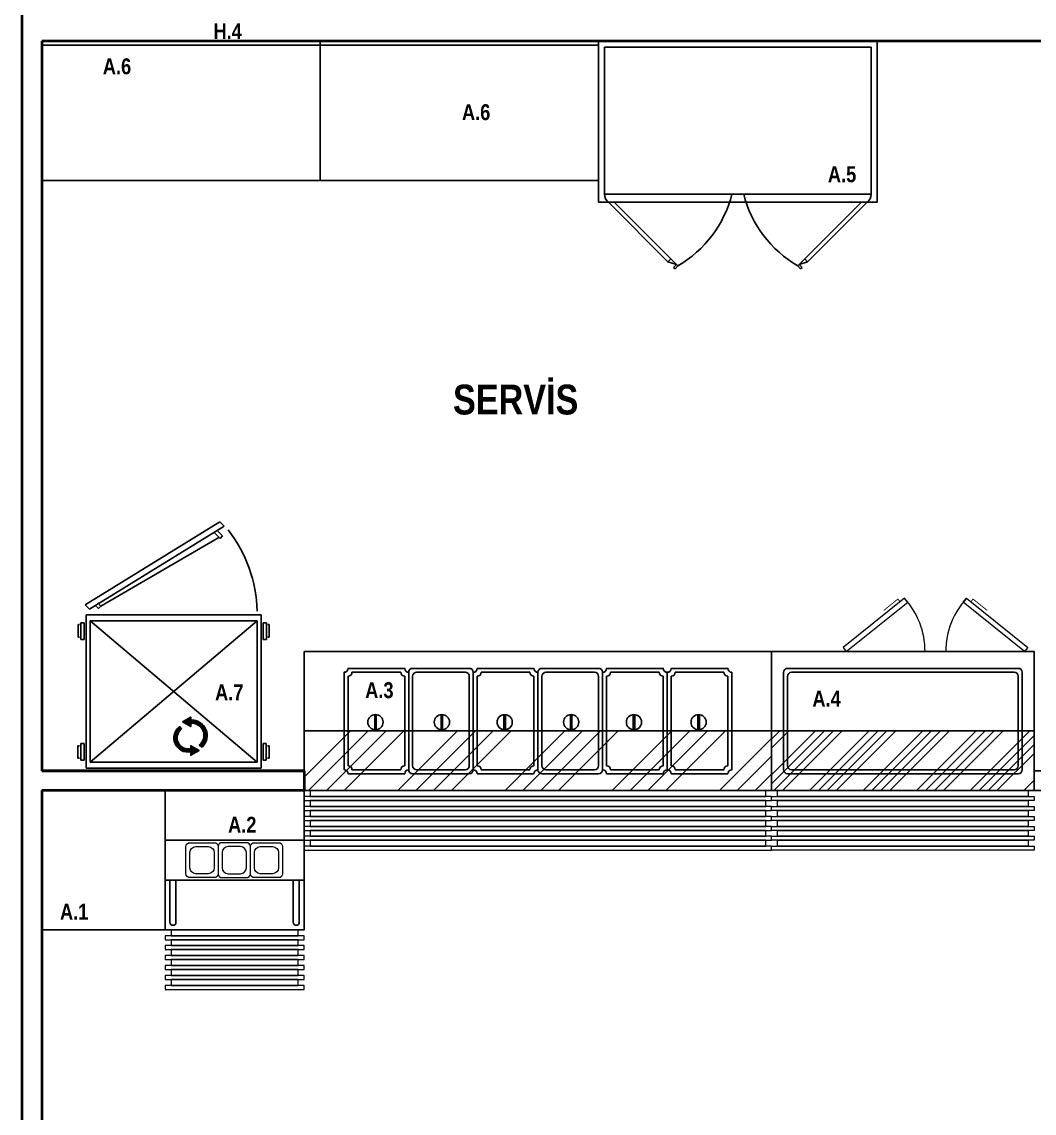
# Model space of a CAD drawing. Header units: centimetres. Extents: x 10321 to 11473, y 9141 to 13369.
# Drawn here: x 10321 to 10830, y 11159 to 11708 of the extents above; entities that cross this region are included whole.
import ezdxf

# ---------------------------------------------------------------- set-up
doc = ezdxf.new("R2010")
doc.units = ezdxf.units.CM
doc.linetypes.add('NewLinetype1', pattern=[0])
doc.layers.add('0-MUTFAK', color=7, linetype='Continuous')
for name, color, linetype, lineweight in [('A_text', 7, 'Continuous', 9), ('DUVAR', 1, 'Continuous', 40), ('GRC-Ekipman', 4, 'Continuous', 25)]:
    doc.layers.add(name, color=color, linetype=linetype, lineweight=lineweight)
doc.styles.add('GZP', font='ARIALN.TTF')
pattern_1 = [(360, (-171.5160892261192, 853.8561361973235), (-1e-16, -0.5588000000000001), [0.4064, -0.1524]), (270, (-171.5160892261192, 853.8561361973235), (-0.5588000000000001, 0), [0.4064, -0.1524])]

# ---------------------------------------------------------------- blocks, each defined once
blk = doc.blocks.new('CTezg.140-70')
for p, q in [((-140, 0), (0, 0)), ((-140, -70), (-140, 0)), ((0, 0), (0, -70)), ((0, -2.000000000000909), (-140, -2)), ((0, -70), (-140, -70))]:
    blk.add_line(p, q)
blk = doc.blocks.new('KüverÜnit. L70')
for p, q in [((-67.51679228706053, -66.25063764738115), (-67.51679228706053, -45)), ((-64.48853546794271, -66.25063764738115), (-64.48853546794271, -45)), ((-5.511464532057289, -66.25063764738115), (-5.511464532057289, -45)), ((-2.483207712939473, -66.25063764738115), (-2.483207712939473, -45))]:
    blk.add_line(p, q)
for points in [[(-70, 0), (0, 0), (0, -70), (-70, -70)], [(-70, -45), (-70, -25), (0, -25), (0, -45)]]:
    blk.add_lwpolyline(points, close=True)
at = {"color": 33, "lineweight": 0}
for points in [[(-57.5, -26.20000000000073), (-45.29999999998836, -26.20000000000073, -0.4142135623730951), (-43.29999999998836, -28.20000000000073), (-43.30000000000291, -41.79999999999927, -0.4142135623730951), (-45.30000000000291, -43.79999999999927), (-57.5, -43.79999999999927, -0.4142135623730951), (-59.5, -41.79999999999927), (-59.5, -28.19999999999891, -0.414213562373061)], [(-29.09999999999127, -26.20000000000073), (-41.29999999998836, -26.20000000000073, 0.4142135623730951), (-43.29999999998836, -28.20000000000073), (-43.29999999998836, -41.79999999999927, 0.4142135623730951), (-41.29999999998836, -43.79999999999927), (-29.09999999999127, -43.80000000000111, 0.4142135623730951), (-27.09999999999127, -41.80000000000108), (-27.09999999999127, -28.19999999999891, 0.414213562373061)], [(-25.09999999999127, -26.20000000000073), (-12.89999999999418, -26.20000000000073, -0.4142135623730951), (-10.89999999999418, -28.20000000000073), (-10.89999999999418, -41.80000000000108, -0.4142135623730951), (-12.89999999999418, -43.80000000000111), (-25.09999999999127, -43.80000000000111, -0.4142135623730951), (-27.09999999999127, -41.80000000000108), (-27.09999999999127, -28.19999999999891, -0.414213562373061)], [(-54.5, -28.20000000000073), (-48.29999999998836, -28.20000000000073, -0.4142135623730951), (-45.29999999998836, -31.20000000000073), (-45.29999999998836, -38.79999999999927, -0.4142135623731022), (-48.29999999998836, -41.79999999999927), (-54.5, -41.79999999999927, -0.4142135623730951), (-57.5, -38.79999999999927), (-57.5, -31.20000000000073, -0.4142135623730951)], [(-32.10000000000582, -28.20000000000073), (-38.29999999998836, -28.20000000000073, 0.4142135623730951), (-41.29999999998836, -31.20000000000073), (-41.29999999998836, -38.79999999999927, 0.4142135623731022), (-38.29999999998836, -41.79999999999927), (-32.10000000000582, -41.79999999999927, 0.4142135623730951), (-29.09999999999127, -38.79999999999927), (-29.09999999999127, -31.20000000000073, 0.4142135623730951)], [(-22.09999999999127, -28.20000000000073), (-15.89999999999418, -28.20000000000073, -0.4142135623730951), (-12.89999999999418, -31.20000000000073), (-12.89999999999418, -38.79999999999927, -0.4142135623731022), (-15.89999999999418, -41.79999999999927), (-22.09999999999127, -41.79999999999927, -0.4142135623730951), (-25.09999999999127, -38.79999999999927), (-25.09999999999127, -31.20000000000073, -0.4142135623730951)]]:
    blk.add_lwpolyline(points, format="xyb", close=True, dxfattribs=at)
at = {"color": 45, "lineweight": 0}
for points in [[(-67, -73), (-3, -73), (-3, -70), (-67, -70)], [(-70, -75), (0, -75), (0, -73), (-70, -73)], [(-67, -78), (-3, -78), (-3, -75), (-67, -75)], [(-70, -80), (0, -80), (0, -78), (-70, -78)], [(-67, -83), (-3, -83), (-3, -80), (-67, -80)], [(-70, -85), (0, -85), (0, -83), (-70, -83)], [(-67, -88), (-3, -88), (-3, -85), (-67, -85)], [(-67, -88), (-3, -88), (-3, -85), (-67, -85)], [(-67, -88), (-3, -88), (-3, -85), (-67, -85)], [(-70, -90), (0, -90), (0, -88), (-70, -88)], [(-70, -95), (0, -95), (0, -93), (-70, -93)], [(-67, -93), (-3, -93), (-3, -90), (-67, -90)], [(-67, -93), (-3, -93), (-3, -90), (-67, -90)], [(-70, -100), (0, -100), (0, -98), (-70, -98)], [(-67, -98), (-3, -98), (-3, -95), (-67, -95)]]:
    blk.add_lwpolyline(points, close=True, dxfattribs=at)
for centre in [(-66.00266387750162, -66.25063764738115), (-3.99733612249838, -66.25063764738115), (-3.99733612249838, -66.25063764738115)]:
    blk.add_arc(centre, 1.514128409557086, 180, 0)
blk = doc.blocks.new('frenox soğuk servis ü. L140')
at = {"lineweight": 0}
h = blk.add_hatch(dxfattribs=at)
h.set_pattern_fill('ANSI34', color=251, style=0)
h.set_pattern_definition([(44.99999999999275, (-4806.476274811561, -0.1027712223403796), (-13.47038418160355, 13.47038418160373), []), (44.99999999999275, (-4801.986144811555, -0.1027712223403796), (-13.47038418160355, 13.47038418160373), []), (44.99999999999275, (-4797.496014811563, -0.1027712223403796), (-13.47038418160355, 13.47038418160373), []), (44.99999999999275, (-4793.005874811555, -0.1027712223403796), (-13.47038418160355, 13.47038418160373), [])])
h.paths.add_polyline_path([(-0.9225141729111784, -40.10277122234039), (-0.9225141729111784, -70.10277122234038), (131.0774858270888, -70.10277122234038), (131.0774858270888, -40.10277122234039)])
at = {"color": 251, "lineweight": 0}
for points in [[(65.87858047428017, 26.72773737436183), (34.98247999695013, 1.956968809481621), (36.63386456793523, -0.1027712223403796), (67.52996504527982, 24.66799734253982)], [(97.03214291468613, 26.72773737436183), (127.9282433920161, 1.956968809481621), (126.276858821031, -0.1027712223403796), (95.38075834370102, 24.66799734253982)]]:
    blk.add_lwpolyline(points, close=True, dxfattribs=at)
at = {"color": 251, "lineweight": 0, "const_width": 0.4400000000000003}
for points in [[(63.61979200674978, 24.91676687965082), (62.55565230116189, 26.2440477502405), (56.88459489247179, 21.6973105109646), (55.43251636010245, 20.53311500707605)], [(99.29093138221651, 24.91676687965082), (100.3550710878044, 26.2440477502405), (106.0261284964945, 21.6973105109646), (107.4782070288638, 20.53311500707605)]]:
    blk.add_lwpolyline(points, dxfattribs=at)
for points in [[(-0.9225141729111784, -0.1027712223403796), (-0.9225141729111784, -70.10277122234038), (131.0774858270888, -70.10277122234038), (131.0774858270888, -0.1027712223403796)], [(131.0774858270888, -40.10277122234039), (-0.9225141729111784, -40.10277122234039), (-0.9225141729111784, -70.10277122234038), (131.0774858270888, -70.10277122234038)]]:
    blk.add_lwpolyline(points, close=True)
at = {"color": 33}
for points in [[(125.0774858270888, -10.60277122234038), (125.0774858270888, -59.60277122234039, -0.4142135623731128), (123.0774858270888, -61.60277122234039), (7.07748582708882, -61.60277122234039, -0.4142135623730951), (5.077485827088822, -59.60277122234039), (5.077485827088822, -10.60277122234038, -0.4142135623730774), (7.07748582708882, -8.60277122234038), (123.0774858270888, -8.60277122234038, -0.4142135623730951)], [(123.0774858270888, -12.60277122234038), (123.0774858270888, -57.60277122234039, -0.4142135623731177), (121.0774858270888, -59.60277122234039), (9.07748582708882, -59.60277122234039, -0.4142135623731062), (7.07748582708882, -57.60277122234039), (7.07748582708882, -12.60277122234038, -0.4142135623730836), (9.07748582708882, -10.60277122234038), (121.0774858270888, -10.60277122234038, -0.4142135623730841)]]:
    blk.add_lwpolyline(points, format="xyb", close=True, dxfattribs=at)
at = {"color": 45, "lineweight": 0}
for points in [[(128.0774858270888, -73.10277122234038), (2.07748582708882, -73.10277122234038), (2.07748582708882, -70.10277122234038), (128.0774858270888, -70.10277122234038)], [(131.0774858270888, -75.10277122234038), (-0.9225141729111784, -75.10277122234038), (-0.9225141729111784, -73.10277122234038), (131.0774858270888, -73.10277122234038)], [(128.0774858270888, -78.10277122234038), (2.07748582708882, -78.10277122234038), (2.07748582708882, -75.10277122234038), (128.0774858270888, -75.10277122234038)], [(131.0774858270888, -80.10277122234038), (-0.9225141729111784, -80.10277122234038), (-0.9225141729111784, -78.10277122234038), (131.0774858270888, -78.10277122234038)], [(128.0774858270888, -83.1027712223404), (2.07748582708882, -83.1027712223404), (2.07748582708882, -80.10277122234038), (128.0774858270888, -80.10277122234038)], [(131.0774858270888, -85.10277122234038), (-0.9225141729111784, -85.10277122234038), (-0.9225141729111784, -83.1027712223404), (131.0774858270888, -83.1027712223404)], [(128.0774858270888, -88.1027712223404), (2.07748582708882, -88.1027712223404), (2.07748582708882, -85.10277122234038), (128.0774858270888, -85.10277122234038)], [(128.0774858270888, -88.1027712223404), (2.07748582708882, -88.1027712223404), (2.07748582708882, -85.10277122234038), (128.0774858270888, -85.10277122234038)], [(128.0774858270888, -88.1027712223404), (2.07748582708882, -88.1027712223404), (2.07748582708882, -85.10277122234038), (128.0774858270888, -85.10277122234038)], [(131.0774858270888, -90.10277122234038), (-0.9225141729111784, -90.10277122234038), (-0.9225141729111784, -88.1027712223404), (131.0774858270888, -88.1027712223404)], [(131.0774858270888, -95.10277122234038), (-0.9225141729111784, -95.10277122234038), (-0.9225141729111784, -93.10277122234041), (131.0774858270888, -93.10277122234041)], [(128.0774858270888, -93.10277122234041), (2.07748582708882, -93.10277122234041), (2.07748582708882, -90.10277122234038), (128.0774858270888, -90.10277122234038)], [(128.0774858270888, -93.10277122234041), (2.07748582708882, -93.10277122234041), (2.07748582708882, -90.10277122234038), (128.0774858270888, -90.10277122234038)], [(131.0774858270888, -100.1027712223404), (-0.9225141729111784, -100.1027712223404), (-0.9225141729111784, -98.10277122234041), (131.0774858270888, -98.10277122234041)], [(128.0774858270888, -98.10277122234041), (2.07748582708882, -98.10277122234041), (2.07748582708882, -95.10277122234038), (128.0774858270888, -95.10277122234038)]]:
    blk.add_lwpolyline(points, close=True, dxfattribs=at)
at = {"color": 251, "lineweight": 0}
for centre, radius, start, end in [((36.63386456793523, -0.1027712223403796), 39.60000000000036, 0, 42.54324541862132), ((126.276858821031, -0.1027712223403796), 39.60000000000038, 137.4567545813787, 180)]:
    blk.add_arc(centre, radius, start, end, dxfattribs=at)
blk = doc.blocks.new('sıcak banket a. 88-77')
h = blk.add_hatch()
h.set_pattern_fill('ANGLE', color=23, scale=0.08, style=0)
h.set_pattern_definition(pattern_1)
edge = h.paths.add_edge_path()
edge.add_line((35.36888156202622, -22.5393985643077), (35.36888156202622, -24.13939856430807))
edge.add_ellipse((34.90585451602238, -16.34685949890627), major_axis=(5.519875865050897, 5.519875865050897), ratio=0.9999999999998872, start_angle=87.01296561517859, end_angle=228.4004756552082, ccw=False)
edge.add_line((29.68111879564822, -10.54684262105183), (31.03678929213493, -11.509069898093))
edge.add_ellipse((34.90708128614642, -16.35490237940939), major_axis=(4.385273797372311, 4.385273797372311), ratio=0.9999999999997801, start_angle=83.61382491628162, end_angle=229.2703873723542)
h.paths.add_polyline_path([(35.36888156202622, -20.81086077015971), (39.5469588253909, -23.22307480285963), (35.36888156202622, -25.63528883555773)])
h = blk.add_hatch()
h.set_pattern_fill('ANGLE', color=23, scale=0.08, style=0)
h.set_pattern_definition(pattern_1)
edge = h.paths.add_edge_path()
edge.add_ellipse((36.6753667097364, -15.13610678710029), major_axis=(3.926280879098405, 3.926280879098405), ratio=0.999999999999866, start_angle=260.879958972043, end_angle=418.6088662258044)
edge.add_line((35.36888156202622, -9.73939856430843), (35.36888156202622, -8.139398564308067))
edge.add_ellipse((36.70123398977739, -15.14540608474453), major_axis=(-5.042782186855692, 5.042782186855692), ratio=0.9999999999999284, start_angle=171.7161694729125, end_angle=325.7675253810813, ccw=False)
edge.add_line((40.96485362088424, -20.86212297552811), (39.92968420240503, -19.63508230826846))
h.paths.add_polyline_path([(31.19080429866154, -8.823074802858171), (35.36888156202622, -6.410860770158251), (35.36888156202622, -11.23528883555809)])
at = {"lineweight": -2}
for p, q in [((0, 0), (-0.0400003599061165, -76.99999999999818)), ((0, 0), (88, 0)), ((88, -76.99999999999818), (88, 0)), ((-0.0400003599061165, -76.99999999999818), (88, -76.99999999999818))]:
    blk.add_line(p, q, dxfattribs=at)
at = {"color": 251, "lineweight": -2}
for p, q in [((-4.115646477337576, -11.2065728359812), (-4.11208093794994, -4.878695763960422)), ((-4.11208093794994, -4.878695763960422), (-3.300723248365102, -4.879152935895036)), ((-2.651105017284862, -3.905965016123445), (-2.655859101025271, -12.34318985551908)), ((-1.028307216547545, -3.90687940643329), (-2.651105017284862, -3.905965016123445)), ((-1.033061300302506, -12.34410424583075), (-1.028307216547545, -3.90687940643329)), ((88.9638574695273, -12.34522944033961), (88.96861155326769, -3.908004600942149)), ((88.96861155326769, -3.908004600942149), (90.591409354005, -3.908918991253813)), ((90.591409354005, -3.908918991253813), (90.58665527026459, -12.34614383065127)), ((92.0512881472387, -4.883295539479148), (91.23993045763928, -4.882838367544536)), ((92.04772260783648, -11.21117261149811), (92.0512881472387, -4.883295539479148)), ((-3.304288787752739, -11.20703000791582), (-4.115646477337576, -11.2065728359812)), ((-2.655859101025271, -12.34318985551908), (-1.033061300302506, -12.34410424583075)), ((90.58665527026459, -12.34614383065127), (88.9638574695273, -12.34522944033961)), ((91.23636491825165, -11.2107154395635), (92.04772260783648, -11.21117261149811)), ((-4.143015197187196, -65.78879623324428), (-4.146580736574832, -72.11667330526507)), ((-3.331657507587806, -65.78925340518072), (-4.143015197187196, -65.78879623324428)), ((-2.686701943370279, -73.0910498534904), (-2.681947859629872, -64.65382501409294)), ((-2.681947859629872, -64.65382501409294), (-1.059150058907107, -64.65473940440461)), ((-1.059150058907107, -64.65473940440461), (-1.063904142647515, -73.09196424380025)), ((88.93776871092268, -64.65586459891347), (88.93301462718227, -73.09308943831091)), ((90.56056651164543, -64.65677898922331), (88.93776871092268, -64.65586459891347)), ((90.55581242790504, -73.09400382862077), (90.56056651164543, -64.65677898922331)), ((91.20899619841656, -65.7929388368284), (92.02035388800141, -65.79339600876301)), ((92.02035388800141, -65.79339600876301), (92.01678834861376, -72.1212730807838)), ((-4.146580736574832, -72.11667330526507), (-3.335223046975444, -72.1171304771997)), ((-1.063904142647515, -73.09196424380025), (-2.686701943370279, -73.0910498534904)), ((88.93301462718227, -73.09308943831091), (90.55581242790504, -73.09400382862077)), ((92.01678834861376, -72.1212730807838), (91.20543065901438, -72.1208159088492)), ((18.54458646656712, -121.6640260170406), (86.288980576006, -79.86622993210767)), ((88.46761443419382, -82.04732034380866), (20.72322032475495, -123.845116428738)), ((21.19233570038341, -116.0484425325448), (80.5434536004177, -81.46210179837908)), ((80.5434536004177, -81.46210179837908), (81.80641112285956, -80.20056674000443)), ((82.1215696795407, -83.04199730756227), (80.5434536004177, -81.46210179837908)), ((81.80641112285956, -80.20056674000443), (83.55416471780335, -81.95029104250534)), ((86.28140623989748, -79.8586470554419), (88.46761443420836, -82.04732034380866)), ((19.35076911385113, -116.7307161069075), (20.61372663629299, -115.4691810485328)), ((21.80030388197338, -119.1830128872007), (19.35076911385113, -116.7307161069075)), ((20.61372663629299, -115.4691810485328), (23.23289892023604, -118.0913066221437)), ((20.72322032475495, -123.845116428738), (18.54458646656712, -121.6640260170406))]:
    blk.add_line(p, q, dxfattribs=at)
at = {"linetype": 'ByBlock'}
for p, q in [((1.965397696316358, -74.00616327134412), (85.93930971433295, -2.993805573400095)), ((2.00202293744951, -2.996094771477147), (1.965397696316358, -74.00616327134412)), ((85.93930971433295, -2.993805573400095), (2.00202293744951, -2.996094771477147)), ((85.90268447321432, -74.00387407326525), (2.00202293744951, -2.996094771477147)), ((85.90268447321432, -74.00387407326525), (85.93930971433295, -2.993805573400095)), ((1.965397696316358, -74.00616327134412), (85.90268447321432, -74.00387407326525))]:
    blk.add_line(p, q, dxfattribs=at)
at = {"color": 23}
for p, q in [((31.03678929213493, -11.50906989809482), (29.68111879564822, -10.54684262105183)), ((39.92968420240503, -19.63508230827028), (40.96485362088424, -20.86212297552811))]:
    blk.add_line(p, q, dxfattribs=at)
for points in [[(31.19080429866154, -8.823074802858171), (35.36888156202622, -11.23528883555809), (35.36888156202622, -6.41086077016007)], [(39.5469588253909, -23.22307480285963), (35.36888156202622, -25.63528883555773), (35.36888156202622, -20.81086077015971)]]:
    blk.add_lwpolyline(points, close=True, dxfattribs=at)
for centre, radius, start, end in [((34.90585451602238, -16.34685949890627), 7.806283310970451, 132.0129656148675, 273.4004756553546), ((36.70123398977739, -15.14540608474453), 7.131570960744617, 306.7161694728177, 100.767525381254), ((36.6753667097364, -15.13610678710029), 5.552599668906809, 305.8799589721378, 103.6088662256689), ((34.90708128614642, -16.35490237940939), 6.201713678962622, 128.6138249158188, 274.2703873727088)]:
    blk.add_arc(centre, radius, start, end, dxfattribs=at)
at = {"color": 251}
blk.add_arc((70.6879697007098, -77.45217410567966), 68.72045120457139, 181.224431704946, 217.9942786232401, dxfattribs=at)
blk = doc.blocks.new('1414')
at = {"linetype": 'NewLinetype1', "lineweight": 0}
h = blk.add_hatch(dxfattribs=at)
h.set_pattern_fill('ANSI34-METRIC', color=251, scale=2, style=0)
h.set_pattern_definition([(45, (-1392.768739161838, 18653.488157504), (-26.94076836320756, 26.94076836320756), []), (45, (-1383.788479161841, 18653.488157504), (-26.94076836320756, 26.94076836320756), []), (45, (-1374.808219161845, 18653.488157504), (-26.94076836320756, 26.94076836320756), []), (45, (-1365.827939161842, 18653.488157504), (-26.94076836320756, 26.94076836320756), [])])
h.paths.add_polyline_path([(-2623.840832686939, 17552.64069559211), (-2623.840832686939, 17522.64069559211), (-2388.840832686939, 17522.64069559211), (-2388.840832686939, 17552.64069559211)])
for p, q in [((-2623.840832686939, 17592.64069559211), (-2388.840832686939, 17592.64069559211)), ((-2623.840832686939, 17522.64069559211), (-2623.840832686939, 17592.64069559211)), ((-2388.840832686939, 17592.64069559211), (-2388.840832686939, 17522.64069559211)), ((-2623.840832686939, 17552.64069559211), (-2388.840832686939, 17552.64069559211)), ((-2623.840832686939, 17522.64069559211), (-2623.840832686939, 17552.64069559211)), ((-2388.840832686939, 17552.64069559211), (-2388.840832686939, 17522.64069559211)), ((-2388.840832686939, 17522.64069559211), (-2623.840832686939, 17522.64069559211)), ((-2388.840832686939, 17522.64069559211), (-2623.840832686939, 17522.64069559211)), ((-2391.840832686939, 17522.64069559211), (-2620.840832686939, 17522.64069559211))]:
    blk.add_line(p, q)
at = {"color": 45, "lineweight": 0}
for p, q in [((-2388.840832686939, 17519.64069559211), (-2623.840832686939, 17519.64069559211)), ((-2623.840832686939, 17519.64069559211), (-2623.840832686939, 17517.64069559211)), ((-2620.840832686939, 17522.64069559211), (-2620.840832686939, 17519.64069559211)), ((-2620.840832686939, 17519.64069559211), (-2391.840832686939, 17519.64069559211)), ((-2391.840832686939, 17519.64069559211), (-2391.840832686939, 17522.64069559211)), ((-2388.840832686939, 17517.64069559211), (-2388.840832686939, 17519.64069559211)), ((-2623.840832686939, 17517.64069559211), (-2388.840832686939, 17517.64069559211)), ((-2388.840832686939, 17514.64069559211), (-2623.840832686939, 17514.64069559211)), ((-2623.840832686939, 17514.64069559211), (-2623.840832686939, 17512.64069559211)), ((-2391.840832686939, 17517.64069559211), (-2620.840832686939, 17517.64069559211)), ((-2620.840832686939, 17517.64069559211), (-2620.840832686939, 17514.64069559211)), ((-2620.840832686939, 17514.64069559211), (-2391.840832686939, 17514.64069559211)), ((-2391.840832686939, 17514.64069559211), (-2391.840832686939, 17517.64069559211)), ((-2388.840832686939, 17512.64069559211), (-2388.840832686939, 17514.64069559211)), ((-2623.840832686939, 17512.64069559211), (-2388.840832686939, 17512.64069559211)), ((-2388.840832686939, 17509.64069559211), (-2623.840832686939, 17509.64069559211)), ((-2623.840832686939, 17509.64069559211), (-2623.840832686939, 17507.64069559211)), ((-2391.840832686939, 17512.64069559211), (-2620.840832686939, 17512.64069559211)), ((-2620.840832686939, 17512.64069559211), (-2620.840832686939, 17509.64069559211)), ((-2620.840832686939, 17509.64069559211), (-2391.840832686939, 17509.64069559211)), ((-2391.840832686939, 17509.64069559211), (-2391.840832686939, 17512.64069559211)), ((-2388.840832686939, 17507.64069559211), (-2388.840832686939, 17509.64069559211)), ((-2623.840832686939, 17507.64069559211), (-2388.840832686939, 17507.64069559211)), ((-2388.840832686939, 17504.64069559211), (-2623.840832686939, 17504.64069559211)), ((-2623.840832686939, 17504.64069559211), (-2623.840832686939, 17502.64069559211)), ((-2391.840832686939, 17507.64069559211), (-2620.840832686939, 17507.64069559211)), ((-2620.840832686939, 17507.64069559211), (-2620.840832686939, 17504.64069559211)), ((-2391.840832686939, 17507.64069559211), (-2620.840832686939, 17507.64069559211)), ((-2620.840832686939, 17507.64069559211), (-2620.840832686939, 17504.64069559211)), ((-2391.840832686939, 17507.64069559211), (-2620.840832686939, 17507.64069559211)), ((-2620.840832686939, 17507.64069559211), (-2620.840832686939, 17504.64069559211)), ((-2620.840832686939, 17504.64069559211), (-2391.840832686939, 17504.64069559211)), ((-2620.840832686939, 17504.64069559211), (-2391.840832686939, 17504.64069559211)), ((-2620.840832686939, 17504.64069559211), (-2391.840832686939, 17504.64069559211)), ((-2391.840832686939, 17504.64069559211), (-2391.840832686939, 17507.64069559211)), ((-2391.840832686939, 17504.64069559211), (-2391.840832686939, 17507.64069559211)), ((-2391.840832686939, 17504.64069559211), (-2391.840832686939, 17507.64069559211)), ((-2388.840832686939, 17502.64069559211), (-2388.840832686939, 17504.64069559211)), ((-2623.840832686939, 17502.64069559211), (-2388.840832686939, 17502.64069559211)), ((-2388.840832686939, 17499.64069559211), (-2623.840832686939, 17499.64069559211)), ((-2623.840832686939, 17499.64069559211), (-2623.840832686939, 17497.64069559211)), ((-2623.840832686939, 17497.64069559211), (-2388.840832686939, 17497.64069559211)), ((-2391.840832686939, 17502.64069559211), (-2620.840832686939, 17502.64069559211)), ((-2620.840832686939, 17502.64069559211), (-2620.840832686939, 17499.64069559211)), ((-2391.840832686939, 17502.64069559211), (-2620.840832686939, 17502.64069559211)), ((-2620.840832686939, 17502.64069559211), (-2620.840832686939, 17499.64069559211)), ((-2620.840832686939, 17499.64069559211), (-2391.840832686939, 17499.64069559211)), ((-2620.840832686939, 17499.64069559211), (-2391.840832686939, 17499.64069559211)), ((-2391.840832686939, 17497.64069559211), (-2620.840832686939, 17497.64069559211)), ((-2620.840832686939, 17497.64069559211), (-2620.840832686939, 17494.64069559211)), ((-2391.840832686939, 17499.64069559211), (-2391.840832686939, 17502.64069559211)), ((-2391.840832686939, 17499.64069559211), (-2391.840832686939, 17502.64069559211)), ((-2391.840832686939, 17494.64069559211), (-2391.840832686939, 17497.64069559211)), ((-2388.840832686939, 17497.64069559211), (-2388.840832686939, 17499.64069559211)), ((-2388.840832686939, 17494.64069559211), (-2623.840832686939, 17494.64069559211)), ((-2623.840832686939, 17494.64069559211), (-2623.840832686939, 17492.64069559211)), ((-2623.840832686939, 17492.64069559211), (-2388.840832686939, 17492.64069559211)), ((-2620.840832686939, 17494.64069559211), (-2391.840832686939, 17494.64069559211)), ((-2388.840832686939, 17492.64069559211), (-2388.840832686939, 17494.64069559211))]:
    blk.add_line(p, q, dxfattribs=at)
at = {"color": 33}
for points in [[(-2571.340832686939, 17582.14069559211), (-2571.340832686939, 17533.14069559211, 0.4142135623731128), (-2573.340832686939, 17531.14069559211), (-2601.840832686939, 17531.14069559211, 0.4142135623730951), (-2603.840832686939, 17533.14069559211), (-2603.840832686939, 17582.14069559211, 0.4142135623730774), (-2601.840832686939, 17584.14069559211), (-2573.340832686939, 17584.14069559211, 0.4142135623730951)], [(-2573.340832686939, 17580.14069559211), (-2573.340832686939, 17535.14069559211, 0.4142135623731679), (-2575.340832686939, 17533.14069559211), (-2599.840832686939, 17533.14069559211, 0.4142135623731364), (-2601.840832686939, 17535.14069559211), (-2601.840832686939, 17580.14069559211, 0.4142135623730466), (-2599.840832686939, 17582.14069559211), (-2575.340832686939, 17582.14069559211, 0.4142135623730542)], [(-2571.340832686939, 17582.14069559211), (-2571.340832686939, 17533.14069559211, 0.4142135623731128), (-2569.340832686939, 17531.14069559211), (-2540.840832686939, 17531.14069559211, 0.4142135623730951), (-2538.840832686939, 17533.14069559211), (-2538.840832686939, 17582.14069559211, 0.4142135623730774), (-2540.840832686939, 17584.14069559211), (-2569.340832686939, 17584.14069559211, 0.4142135623730951)], [(-2569.340832686939, 17580.14069559211), (-2569.340832686939, 17535.14069559211, 0.4142135623731679), (-2567.340832686939, 17533.14069559211), (-2542.840832686939, 17533.14069559211, 0.4142135623731364), (-2540.840832686939, 17535.14069559211), (-2540.840832686939, 17580.14069559211, 0.4142135623730466), (-2542.840832686939, 17582.14069559211), (-2567.340832686939, 17582.14069559211, 0.4142135623730542)], [(-2506.340832686939, 17582.14069559211), (-2506.340832686939, 17533.14069559211, 0.4142135623731128), (-2508.340832686939, 17531.14069559211), (-2536.840832686939, 17531.14069559211, 0.4142135623730951), (-2538.840832686939, 17533.14069559211), (-2538.840832686939, 17582.14069559211, 0.4142135623730774), (-2536.840832686939, 17584.14069559211), (-2508.340832686939, 17584.14069559211, 0.4142135623730951)], [(-2508.340832686939, 17580.14069559211), (-2508.340832686939, 17535.14069559211, 0.4142135623731679), (-2510.340832686939, 17533.14069559211), (-2534.840832686939, 17533.14069559211, 0.4142135623731364), (-2536.840832686939, 17535.14069559211), (-2536.840832686939, 17580.14069559211, 0.4142135623730466), (-2534.840832686939, 17582.14069559211), (-2510.340832686939, 17582.14069559211, 0.4142135623730542)], [(-2506.340832686939, 17582.14069559211), (-2506.340832686939, 17533.14069559211, 0.4142135623731128), (-2504.340832686939, 17531.14069559211), (-2475.840832686939, 17531.14069559211, 0.4142135623730951), (-2473.840832686939, 17533.14069559211), (-2473.840832686939, 17582.14069559211, 0.4142135623730774), (-2475.840832686939, 17584.14069559211), (-2504.340832686939, 17584.14069559211, 0.4142135623730951)], [(-2504.340832686939, 17580.14069559211), (-2504.340832686939, 17535.14069559211, 0.4142135623731679), (-2502.340832686939, 17533.14069559211), (-2477.840832686939, 17533.14069559211, 0.4142135623731364), (-2475.840832686939, 17535.14069559211), (-2475.840832686939, 17580.14069559211, 0.4142135623730466), (-2477.840832686939, 17582.14069559211), (-2502.340832686939, 17582.14069559211, 0.4142135623730542)], [(-2441.340832686939, 17582.14069559211), (-2441.340832686939, 17533.14069559211, 0.4142135623731128), (-2443.340832686939, 17531.14069559211), (-2471.840832686939, 17531.14069559211, 0.4142135623730951), (-2473.840832686939, 17533.14069559211), (-2473.840832686939, 17582.14069559211, 0.4142135623730774), (-2471.840832686939, 17584.14069559211), (-2443.340832686939, 17584.14069559211, 0.4142135623730951)], [(-2443.340832686939, 17580.14069559211), (-2443.340832686939, 17535.14069559211, 0.4142135623731679), (-2445.340832686939, 17533.14069559211), (-2469.840832686939, 17533.14069559211, 0.4142135623731364), (-2471.840832686939, 17535.14069559211), (-2471.840832686939, 17580.14069559211, 0.4142135623730466), (-2469.840832686939, 17582.14069559211), (-2445.340832686939, 17582.14069559211, 0.4142135623730542)], [(-2408.840832686939, 17582.14069559211), (-2408.840832686939, 17533.14069559211, 0.4142135623731128), (-2410.840832686939, 17531.14069559211), (-2439.340832686939, 17531.14069559211, 0.4142135623730951), (-2441.340832686939, 17533.14069559211), (-2441.340832686939, 17582.14069559211, 0.4142135623730774), (-2439.340832686939, 17584.14069559211), (-2410.840832686939, 17584.14069559211, 0.4142135623730951)], [(-2410.840832686939, 17580.14069559211), (-2410.840832686939, 17535.14069559211, 0.4142135623731679), (-2412.840832686939, 17533.14069559211), (-2437.340832686939, 17533.14069559211, 0.4142135623731364), (-2439.340832686939, 17535.14069559211), (-2439.340832686939, 17580.14069559211, 0.4142135623730466), (-2437.340832686939, 17582.14069559211), (-2412.840832686939, 17582.14069559211, 0.4142135623730542)]]:
    blk.add_lwpolyline(points, format="xyb", close=True, dxfattribs=at)
for points in [[(-2587.660670911559, 17560.81989132071), (-2587.660670911559, 17553.32203280873), (-2588.410040367438, 17553.32203280873), (-2588.410040367438, 17560.81989132071)], [(-2555.020994462306, 17560.81989132071), (-2555.020994462306, 17553.32203280873), (-2554.271625006426, 17553.32203280873), (-2554.271625006426, 17560.81989132071)], [(-2522.660670911559, 17560.81989132071), (-2522.660670911559, 17553.32203280873), (-2523.410040367453, 17553.32203280873), (-2523.410040367453, 17560.81989132071)], [(-2490.02099446232, 17560.81989132071), (-2490.02099446232, 17553.32203280873), (-2489.271625006426, 17553.32203280873), (-2489.271625006426, 17560.81989132071)], [(-2457.660670911573, 17560.81989132071), (-2457.660670911573, 17553.32203280873), (-2458.410040367453, 17553.32203280873), (-2458.410040367453, 17560.81989132071)], [(-2425.160670911573, 17560.81989132071), (-2425.160670911573, 17553.32203280873), (-2425.910040367453, 17553.32203280873), (-2425.910040367453, 17560.81989132071)]]:
    blk.add_lwpolyline(points, close=True, dxfattribs=at)
for centre in [(-2588.060670911553, 17557.07096206472), (-2554.620994462312, 17557.07096206472), (-2523.060670911567, 17557.07096206472), (-2489.620994462326, 17557.07096206472), (-2458.060670911567, 17557.07096206472), (-2425.560670911567, 17557.07096206472)]:
    blk.add_circle(centre, 3.823091046240731, dxfattribs=at)
blk = doc.blocks.new('Frenox Depo Tipi Dolap Çift Kapı')
for p, q in [((0, 0), (0, 81)), ((0, 81), (70, 81)), ((140, 81), (70, 81)), ((140, 0), (140, 81)), ((70, 0), (0, 0)), ((70, 0), (140, 0))]:
    blk.add_line(p, q)
at = {"color": 251}
for p, q in [((3, 4), (3, 78)), ((3, 78), (137, 78)), ((137, 78), (73, 78)), ((137, 4), (137, 78)), ((67, 4), (3, 4)), ((73, 4), (137, 4))]:
    blk.add_line(p, q, dxfattribs=at)
at = {"color": 251, "linetype": 'Continuous'}
for p, q in [((67.05008090654155, 4), (2.949919093458448, 4)), ((4.949919093458448, 0), (34.88508196784824, -29.93516287438251)), ((7.778346218212391, 0), (39.834829436164, -32.05648321794797)), ((72.94991909345845, 4), (137.0500809065416, 4)), ((132.2216537817876, 0), (100.165170563836, -32.05648321794797)), ((135.0500809065416, 0), (105.1149180321518, -29.93516287438251)), ((36.29929553023248, -28.52094931200827), (34.88508196786279, -29.93516287437251)), ((34.88508196786279, -29.93516287437251), (39.12772265497188, -31.34937643676039)), ((39.12772265497188, -31.34937643676039), (37.71350909260218, -32.76358999912463)), ((37.71350909260218, -32.76358999912918), (38.4206158737943, -33.4706967803213)), ((39.834829436164, -32.05648321794797), (38.4206158737943, -33.47069678031221)), ((100.165170563836, -32.05648321794797), (101.5793841262057, -33.47069678031221)), ((105.1149180321372, -29.93516287437251), (100.8722773450136, -31.34937643675312)), ((100.8722773450281, -31.34937643676039), (102.2864909073978, -32.76358999912463)), ((102.2864909073978, -32.76358999912918), (101.5793841262057, -33.4706967803213)), ((103.7007044697675, -28.52094931200827), (105.1149180321372, -29.93516287437251))]:
    blk.add_line(p, q, dxfattribs=at)
at = {"linetype": 'Continuous'}
blk.add_line((67.05008090654155, 4), (72.94991909345845, 4.000000000000909), dxfattribs=at)
at = {"color": 251, "linetype": 'Continuous'}
for centre, radius, start, end in [((8.044773467438063, 4.047427186991627), 5.095075115259804, 180.533341870515, 232.596760483174), ((10.06333641463425, 18.71409819138262), 58.85570264104895, 300.3870440043772, 345.5223143473381), ((129.9366635853657, 18.71409819138262), 58.85570264104895, 194.4776856526618, 239.6129559964474), ((131.9552265325619, 4.047427186991627), 5.095075115259804, 307.403239516037, 359.466658129485)]:
    blk.add_arc(centre, radius, start, end, dxfattribs=at)

msp = doc.modelspace()

# ---------------------------------------------------------------- linework, layer by layer
at = {"layer": 'DUVAR', "color": 5}
for p, q in [((10321.49110656232, 13368.61002245174), (10321.49110656232, 9221.11002245173)), ((10881.49110656232, 11698.11002245173), (10331.49110656232, 11698.11002245173)), ((10331.49110656232, 11698.11002245173), (10331.49110656232, 11331.11002245174)), ((10331.49110656232, 11331.11002245173), (10463.49110656232, 11331.11002245173)), ((10463.49110656232, 11331.11002245172), (10331.49110656232, 11331.11002245173)), ((10463.49110656232, 11331.11002245173), (10463.49110656232, 11321.11002245173)), ((10463.49110656232, 11321.11002245173), (10331.49110656232, 11321.11002245173)), ((10331.49110656232, 11321.11002245173), (10331.49110656232, 9231.110022451725))]:
    msp.add_line(p, q, dxfattribs=at)
at = {"layer": 'GRC-Ekipman'}
for p, q in [((10830.49110656232, 11331.11002245173), (10830.49110656232, 11321.11002245173)), ((10968.49110656232, 11331.11002245173), (10830.49110656232, 11331.11002245173)), ((10968.49110656232, 11321.11002245173), (10830.49110656232, 11321.11002245173))]:
    msp.add_line(p, q, dxfattribs=at)
msp.add_lwpolyline([(10393.49110656232, 11251.11002245173), (10331.49110656232, 11251.11002245173), (10331.49110656232, 11321.11002245173), (10393.49110656232, 11321.11002245173)], close=True, dxfattribs=at)

# ---------------------------------------------------------------- block references
at = {"layer": '0-MUTFAK', "color": 0}
for p in [(10471.49110656232, 11698.11002245173), (10611.49110656232, 11698.11002245173)]:
    msp.add_blockref('CTezg.140-70', p, dxfattribs=at)
at = {"layer": 'GRC-Ekipman'}
for name, p in [('Frenox Depo Tipi Dolap Çift Kapı', (10611.49110656232, 11617.11002245173)), ('frenox soğuk servis ü. L140', (10699.41362073523, 11391.21279367407)), ('1414', (13087.33193924926, -6201.530673140383)), ('KüverÜnit. L70', (10463.49110656232, 11321.11002245173))]:
    msp.add_blockref(name, p, dxfattribs=at)
at = {"layer": 'GRC-Ekipman', "linetype": 'Continuous', "rotation": 180}
msp.add_blockref('sıcak banket a. 88-77', (10441.76800952413, 11332.46940721322), dxfattribs=at)

# ---------------------------------------------------------------- texts
at = {"layer": 'A_text', "attachment_point": 1, "style": 'GZP'}
for s, insert, char_height in [('{\\fArial Narrow|b1|i0|c162|p34;H.4}', (10417.87825999101, 11707.13416050024), 8), ('{\\fArial Narrow|b1|i0|c162|p34;A.6}', (10362.21490450327, 11689.47323529287), 8), ('{\\fArial Narrow|b1|i0|c162|p34;A.6}', (10542.78942983995, 11666.40616952448), 8), ('{\\fArial Narrow|b1|i0|c162|p34;A.5}', (10726.77916720747, 11635.14493643706), 8), ('{\\fArial Narrow|b1|i0|c162|p34;SERVİS}', (10538.28423086712, 11525.33059591179), 15), ('{\\fArial Narrow|b1|i0|c162|p34;A.7}', (10418.64451147643, 11374.49807546386), 8), ('{\\fArial Narrow|b1|i0|c162|p34;A.3}', (10494.12401798351, 11375.62763975198), 8), ('{\\fArial Narrow|b1|i0|c162|p34;A.4}', (10718.99514355257, 11371.36598100236), 8), ('{\\fArial Narrow|b1|i0|c162|p34;A.2}', (10425.19110656233, 11307.93730758133), 8), ('{\\fArial Narrow|b1|i0|c162|p34;A.1}', (10340.67674455263, 11264.16283488487), 8)]:
    msp.add_mtext_dynamic_manual_height_columns(s, width=187.0193275309866, gutter_width=12.5, heights=[0], dxfattribs=dict(at, insert=insert, char_height=char_height))

doc.saveas('drawing.dxf')
